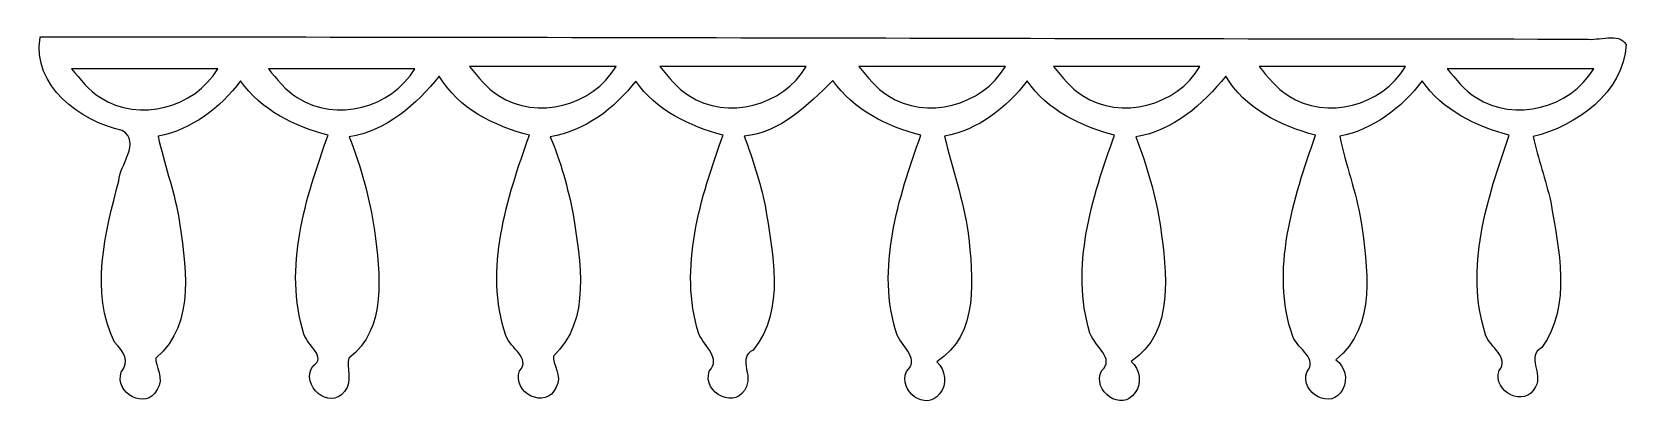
# Model space of a CAD drawing. Header units: centimetres. Extents: x -6.7 to 4.4, y 1.5 to 4.2.
import ezdxf

# ---------------------------------------------------------------- set-up
doc = ezdxf.new("R2010")
doc.units = ezdxf.units.CM
doc.header["$MEASUREMENT"] = 0
doc.layers.add('Layer 1', color=7, linetype='Continuous')

msp = doc.modelspace()

# ---------------------------------------------------------------- linework, layer by layer
at = {"layer": 'Layer 1', "color": 136}
for points, knots in [([(-6.59797, 4.14168), (-6.65614, 3.805), (-6.31832, 3.55805), (-6.02664, 3.49345), (-6.02664, 3.49345), (-5.89074, 3.41343), (-6.0486, 3.24859), (-6.04979, 3.14453), (-6.04979, 3.14453), (-6.14734, 2.7857), (-6.25121, 2.36789), (-6.08038, 2.02005), (-6.08038, 2.02005), (-6.0171, 1.95367), (-5.97086, 1.88751), (-6.03325, 1.81334), (-6.03325, 1.81334), (-6.08435, 1.66735), (-5.85893, 1.54131), (-5.78438, 1.6918), (-5.78438, 1.6918), (-5.72886, 1.76272), (-5.80083, 1.8612), (-5.79158, 1.91076), (-5.79158, 1.91076), (-5.50355, 2.15294), (-5.58994, 2.57553), (-5.6339, 2.90061), (-5.6339, 2.90061), (-5.67016, 3.08704), (-5.73637, 3.26713), (-5.77611, 3.45375), (-5.77611, 3.45375), (-5.54234, 3.50031), (-5.34427, 3.65131), (-5.20229, 3.83905), (-5.20229, 3.83905), (-5.05988, 3.63555), (-4.82807, 3.52233), (-4.59292, 3.46202), (-4.59292, 3.46202), (-4.74903, 3.02475), (-4.90708, 2.53861), (-4.76077, 2.07709), (-4.76077, 2.07709), (-4.73463, 1.99284), (-4.59999, 1.92152), (-4.69793, 1.85467), (-4.69793, 1.85467), (-4.7907, 1.72256), (-4.58384, 1.53913), (-4.478, 1.67773), (-4.478, 1.67773), (-4.41746, 1.74565), (-4.46928, 1.85228), (-4.44885, 1.90977), (-4.44885, 1.90977), (-4.17719, 2.11086), (-4.23341, 2.50444), (-4.26882, 2.79807), (-4.26882, 2.79807), (-4.30289, 3.02104), (-4.36141, 3.24), (-4.44576, 3.45043), (-4.44576, 3.45043), (-4.18468, 3.49075), (-3.97834, 3.67411), (-3.8182, 3.87294), (-3.8182, 3.87294), (-3.68445, 3.64634), (-3.43579, 3.52491), (-3.19064, 3.46201), (-3.19064, 3.46201), (-3.34678, 3.02327), (-3.50967, 2.52786), (-3.35435, 2.06716), (-3.35435, 2.06716), (-3.32293, 1.97645), (-3.17841, 1.91218), (-3.25844, 1.82159), (-3.25844, 1.82159), (-3.31551, 1.66828), (-3.07255, 1.54549), (-3.00461, 1.70749), (-3.00461, 1.70749), (-2.95626, 1.78197), (-3.03335, 1.87337), (-3.02346, 1.92415), (-3.02346, 1.92415), (-2.75655, 2.17296), (-2.83612, 2.58724), (-2.88637, 2.90969), (-2.88637, 2.90969), (-2.92079, 3.09502), (-2.97316, 3.27677), (-3.04512, 3.45043), (-3.04512, 3.45043), (-2.80216, 3.49038), (-2.59836, 3.64625), (-2.44981, 3.83821), (-2.44981, 3.83821), (-2.30768, 3.63498), (-2.07595, 3.52232), (-1.84127, 3.46201), (-1.84127, 3.46201), (-1.99792, 3.02602), (-2.15441, 2.53969), (-2.01077, 2.07874), (-2.01077, 2.07874), (-1.96949, 1.98943), (-1.85228, 1.9092), (-1.93718, 1.81994), (-1.93718, 1.81994), (-1.99173, 1.66305), (-1.73961, 1.54491), (-1.67921, 1.71328), (-1.67921, 1.71328), (-1.63766, 1.80652), (-1.74106, 1.90947), (-1.63125, 1.96629), (-1.63125, 1.96629), (-1.40322, 2.24616), (-1.49689, 2.64694), (-1.54857, 2.97171), (-1.54857, 2.97171), (-1.58405, 3.13673), (-1.63379, 3.29657), (-1.69409, 3.45375), (-1.69409, 3.45375), (-1.44047, 3.48115), (-1.24972, 3.67088), (-1.07645, 3.84236), (-1.07645, 3.84236), (-0.93312, 3.63745), (-0.70086, 3.52178), (-0.46377, 3.46202), (-0.46377, 3.46202), (-0.61969, 3.02391), (-0.78132, 2.53246), (-0.62913, 2.07048), (-0.62913, 2.07048), (-0.58149, 1.98161), (-0.47334, 1.90148), (-0.56381, 1.81665), (-0.56381, 1.81665), (-0.62217, 1.68238), (-0.43012, 1.53531), (-0.33313, 1.66121), (-0.33313, 1.66121), (-0.27798, 1.72642), (-0.29094, 1.82818), (-0.35297, 1.88528), (-0.35297, 1.88528), (-0.05295, 2.0709), (-0.10083, 2.47927), (-0.13422, 2.78047), (-0.13422, 2.78047), (-0.16744, 3.00874), (-0.24489, 3.2289), (-0.2984, 3.45376), (-0.2984, 3.45376), (-0.06424, 3.49987), (0.13411, 3.65113), (0.27624, 3.83906), (0.27624, 3.83906), (0.41865, 3.63556), (0.65046, 3.52234), (0.88561, 3.46203), (0.88561, 3.46203), (0.72978, 3.02885), (0.57368, 2.54298), (0.71446, 2.08372), (0.71446, 2.08372), (0.74816, 1.98811), (0.89276, 1.90877), (0.79466, 1.82244), (0.79466, 1.82244), (0.72447, 1.68253), (0.93858, 1.52745), (1.02948, 1.67113), (1.02948, 1.67113), (1.07898, 1.73641), (1.06009, 1.83289), (1.00137, 1.88693), (1.00137, 1.88693), (1.30842, 2.09006), (1.24748, 2.51209), (1.20563, 2.82505), (1.20563, 2.82505), (1.17092, 3.04017), (1.11363, 3.24804), (1.03279, 3.45045), (1.03279, 3.45045), (1.29387, 3.49077), (1.50021, 3.67413), (1.66035, 3.87296), (1.66035, 3.87296), (1.79255, 3.64699), (2.04051, 3.52787), (2.28543, 3.4612), (2.28543, 3.4612), (2.1322, 3.01815), (1.9671, 2.5213), (2.12668, 2.06056), (2.12668, 2.06056), (2.16466, 1.96936), (2.30736, 1.90729), (2.22425, 1.81334), (2.22425, 1.81334), (2.17268, 1.66599), (2.40311, 1.54082), (2.4756, 1.69428), (2.4756, 1.69428), (2.51405, 1.76307), (2.49072, 1.85193), (2.42764, 1.89851), (2.42764, 1.89851), (2.71637, 2.12769), (2.64601, 2.54942), (2.6021, 2.87003), (2.6021, 2.87003), (2.56684, 3.0677), (2.49684, 3.25651), (2.4541, 3.45377), (2.4541, 3.45377), (2.68787, 3.50033), (2.88594, 3.65133), (3.02792, 3.83907), (3.02792, 3.83907), (3.17012, 3.63579), (3.40093, 3.52322), (3.63563, 3.46204), (3.63563, 3.46204), (3.48235, 3.0243), (3.32051, 2.53115), (3.47027, 2.07298), (3.47027, 2.07298), (3.50174, 1.98248), (3.63938, 1.91566), (3.56453, 1.82411), (3.56453, 1.82411), (3.51471, 1.67532), (3.74877, 1.55863), (3.81754, 1.71001), (3.81754, 1.71001), (3.87425, 1.80738), (3.74912, 1.91923), (3.86219, 1.98369), (3.86219, 1.98369), (4.07458, 2.27852), (3.9786, 2.66937), (3.92455, 2.99828), (3.92455, 2.99828), (3.88772, 3.15116), (3.83674, 3.29871), (3.80101, 3.45213), (3.80101, 3.45213), (4.10226, 3.52458), (4.43016, 3.75635), (4.44924, 4.09292), (4.44924, 4.09292), (4.39789, 4.18043), (4.25435, 4.11642), (4.17143, 4.13097), (4.17143, 4.13097), (0.58164, 4.13185), (-3.00814, 4.14694), (-6.59794, 4.14584), (-6.59794, 4.14584), (-6.59794, 4.14584), (-6.59794, 4.14171), (-6.59794, 4.14171), (-6.59794, 4.14171), (-6.59794, 4.14171), (-6.59797, 4.14168), (-6.59797, 4.14168)], [0, 0, 0, 0, 0.01428571, 0.01428571, 0.01428571, 0.01428571, 0.02857143, 0.02857143, 0.02857143, 0.02857143, 0.04285714, 0.04285714, 0.04285714, 0.04285714, 0.05714286, 0.05714286, 0.05714286, 0.05714286, 0.07142857, 0.07142857, 0.07142857, 0.07142857, 0.08571429, 0.08571429, 0.08571429, 0.08571429, 0.1, 0.1, 0.1, 0.1, 0.11428571, 0.11428571, 0.11428571, 0.11428571, 0.12857143, 0.12857143, 0.12857143, 0.12857143, 0.14285714, 0.14285714, 0.14285714, 0.14285714, 0.15714286, 0.15714286, 0.15714286, 0.15714286, 0.17142857, 0.17142857, 0.17142857, 0.17142857, 0.18571429, 0.18571429, 0.18571429, 0.18571429, 0.2, 0.2, 0.2, 0.2, 0.21428571, 0.21428571, 0.21428571, 0.21428571, 0.22857143, 0.22857143, 0.22857143, 0.22857143, 0.24285714, 0.24285714, 0.24285714, 0.24285714, 0.25714286, 0.25714286, 0.25714286, 0.25714286, 0.27142857, 0.27142857, 0.27142857, 0.27142857, 0.28571429, 0.28571429, 0.28571429, 0.28571429, 0.3, 0.3, 0.3, 0.3, 0.31428571, 0.31428571, 0.31428571, 0.31428571, 0.32857143, 0.32857143, 0.32857143, 0.32857143, 0.34285714, 0.34285714, 0.34285714, 0.34285714, 0.35714286, 0.35714286, 0.35714286, 0.35714286, 0.37142857, 0.37142857, 0.37142857, 0.37142857, 0.38571429, 0.38571429, 0.38571429, 0.38571429, 0.4, 0.4, 0.4, 0.4, 0.41428571, 0.41428571, 0.41428571, 0.41428571, 0.42857143, 0.42857143, 0.42857143, 0.42857143, 0.44285714, 0.44285714, 0.44285714, 0.44285714, 0.45714286, 0.45714286, 0.45714286, 0.45714286, 0.47142857, 0.47142857, 0.47142857, 0.47142857, 0.48571429, 0.48571429, 0.48571429, 0.48571429, 0.5, 0.5, 0.5, 0.5, 0.51428571, 0.51428571, 0.51428571, 0.51428571, 0.52857143, 0.52857143, 0.52857143, 0.52857143, 0.54285714, 0.54285714, 0.54285714, 0.54285714, 0.55714286, 0.55714286, 0.55714286, 0.55714286, 0.57142857, 0.57142857, 0.57142857, 0.57142857, 0.58571429, 0.58571429, 0.58571429, 0.58571429, 0.6, 0.6, 0.6, 0.6, 0.61428571, 0.61428571, 0.61428571, 0.61428571, 0.62857143, 0.62857143, 0.62857143, 0.62857143, 0.64285714, 0.64285714, 0.64285714, 0.64285714, 0.65714286, 0.65714286, 0.65714286, 0.65714286, 0.67142857, 0.67142857, 0.67142857, 0.67142857, 0.68571429, 0.68571429, 0.68571429, 0.68571429, 0.7, 0.7, 0.7, 0.7, 0.71428571, 0.71428571, 0.71428571, 0.71428571, 0.72857143, 0.72857143, 0.72857143, 0.72857143, 0.74285714, 0.74285714, 0.74285714, 0.74285714, 0.75714286, 0.75714286, 0.75714286, 0.75714286, 0.77142857, 0.77142857, 0.77142857, 0.77142857, 0.78571429, 0.78571429, 0.78571429, 0.78571429, 0.8, 0.8, 0.8, 0.8, 0.81428571, 0.81428571, 0.81428571, 0.81428571, 0.82857143, 0.82857143, 0.82857143, 0.82857143, 0.84285714, 0.84285714, 0.84285714, 0.84285714, 0.85714286, 0.85714286, 0.85714286, 0.85714286, 0.87142857, 0.87142857, 0.87142857, 0.87142857, 0.88571429, 0.88571429, 0.88571429, 0.88571429, 0.9, 0.9, 0.9, 0.9, 0.91428571, 0.91428571, 0.91428571, 0.91428571, 0.92857143, 0.92857143, 0.92857143, 0.92857143, 0.94285714, 0.94285714, 0.94285714, 0.94285714, 0.95714286, 0.95714286, 0.95714286, 0.95714286, 0.97142857, 0.97142857, 0.97142857, 0.97142857, 1, 1, 1, 1]), ([(-6.26641, 3.92423), (-5.96434, 3.92423), (-5.66228, 3.92423), (-5.36021, 3.92423), (-5.36021, 3.92423), (-5.52513, 3.65062), (-5.9085, 3.54822), (-6.17876, 3.72331), (-6.17876, 3.72331), (-6.26077, 3.77398), (-6.31963, 3.85122), (-6.3805, 3.92423), (-6.3805, 3.92423), (-6.34247, 3.92423), (-6.30443, 3.92423), (-6.2664, 3.92423), (-6.2664, 3.92423), (-6.2664, 3.92423), (-6.26641, 3.92423), (-6.26641, 3.92423)], [0, 0, 0, 0, 0.16666667, 0.16666667, 0.16666667, 0.16666667, 0.33333333, 0.33333333, 0.33333333, 0.33333333, 0.5, 0.5, 0.5, 0.5, 0.66666667, 0.66666667, 0.66666667, 0.66666667, 1, 1, 1, 1]), ([(-4.89471, 3.92423), (-4.59264, 3.92423), (-4.29058, 3.92423), (-3.98851, 3.92423), (-3.98851, 3.92423), (-4.15343, 3.65062), (-4.5368, 3.54822), (-4.80706, 3.72331), (-4.80706, 3.72331), (-4.88907, 3.77398), (-4.94793, 3.85122), (-5.0088, 3.92423), (-5.0088, 3.92423), (-4.97077, 3.92423), (-4.93273, 3.92423), (-4.8947, 3.92423), (-4.8947, 3.92423), (-4.8947, 3.92423), (-4.89471, 3.92423), (-4.89471, 3.92423)], [0, 0, 0, 0, 0.16666667, 0.16666667, 0.16666667, 0.16666667, 0.33333333, 0.33333333, 0.33333333, 0.33333333, 0.5, 0.5, 0.5, 0.5, 0.66666667, 0.66666667, 0.66666667, 0.66666667, 1, 1, 1, 1]), ([(-3.49325, 3.93911), (-3.19118, 3.93911), (-2.88912, 3.93911), (-2.58705, 3.93911), (-2.58705, 3.93911), (-2.75197, 3.6655), (-3.13534, 3.5631), (-3.4056, 3.73819), (-3.4056, 3.73819), (-3.48761, 3.78886), (-3.54647, 3.8661), (-3.60734, 3.93911), (-3.60734, 3.93911), (-3.56931, 3.93911), (-3.53127, 3.93911), (-3.49324, 3.93911), (-3.49324, 3.93911), (-3.49324, 3.93911), (-3.49325, 3.93911), (-3.49325, 3.93911)], [0, 0, 0, 0, 0.16666667, 0.16666667, 0.16666667, 0.16666667, 0.33333333, 0.33333333, 0.33333333, 0.33333333, 0.5, 0.5, 0.5, 0.5, 0.66666667, 0.66666667, 0.66666667, 0.66666667, 1, 1, 1, 1]), ([(-2.16785, 3.93911), (-1.86578, 3.93911), (-1.56372, 3.93911), (-1.26165, 3.93911), (-1.26165, 3.93911), (-1.42657, 3.6655), (-1.80994, 3.5631), (-2.0802, 3.73819), (-2.0802, 3.73819), (-2.16221, 3.78886), (-2.22107, 3.8661), (-2.28194, 3.93911), (-2.28194, 3.93911), (-2.24391, 3.93911), (-2.20587, 3.93911), (-2.16784, 3.93911), (-2.16784, 3.93911), (-2.16784, 3.93911), (-2.16785, 3.93911), (-2.16785, 3.93911)], [0, 0, 0, 0, 0.16666667, 0.16666667, 0.16666667, 0.16666667, 0.33333333, 0.33333333, 0.33333333, 0.33333333, 0.5, 0.5, 0.5, 0.5, 0.66666667, 0.66666667, 0.66666667, 0.66666667, 1, 1, 1, 1]), ([(-0.78127, 3.93911), (-0.4792, 3.93911), (-0.17714, 3.93911), (0.12493, 3.93911), (0.12493, 3.93911), (-0.03999, 3.6655), (-0.42336, 3.5631), (-0.69362, 3.73819), (-0.69362, 3.73819), (-0.77563, 3.78886), (-0.83449, 3.8661), (-0.89536, 3.93911), (-0.89536, 3.93911), (-0.85733, 3.93911), (-0.81929, 3.93911), (-0.78126, 3.93911), (-0.78126, 3.93911), (-0.78126, 3.93911), (-0.78127, 3.93911), (-0.78127, 3.93911)], [0, 0, 0, 0, 0.16666667, 0.16666667, 0.16666667, 0.16666667, 0.33333333, 0.33333333, 0.33333333, 0.33333333, 0.5, 0.5, 0.5, 0.5, 0.66666667, 0.66666667, 0.66666667, 0.66666667, 1, 1, 1, 1]), ([(0.57472, 3.93911), (0.87679, 3.93911), (1.17885, 3.93911), (1.48092, 3.93911), (1.48092, 3.93911), (1.316, 3.6655), (0.93263, 3.5631), (0.66237, 3.73819), (0.66237, 3.73819), (0.58036, 3.78886), (0.5215, 3.8661), (0.46063, 3.93911), (0.46063, 3.93911), (0.49866, 3.93911), (0.5367, 3.93911), (0.57473, 3.93911), (0.57473, 3.93911), (0.57473, 3.93911), (0.57472, 3.93911), (0.57472, 3.93911)], [0, 0, 0, 0, 0.16666667, 0.16666667, 0.16666667, 0.16666667, 0.33333333, 0.33333333, 0.33333333, 0.33333333, 0.5, 0.5, 0.5, 0.5, 0.66666667, 0.66666667, 0.66666667, 0.66666667, 1, 1, 1, 1]), ([(2.00678, 3.93911), (2.30885, 3.93911), (2.61091, 3.93911), (2.91298, 3.93911), (2.91298, 3.93911), (2.74806, 3.6655), (2.36469, 3.5631), (2.09443, 3.73819), (2.09443, 3.73819), (2.01242, 3.78886), (1.95356, 3.8661), (1.89269, 3.93911), (1.89269, 3.93911), (1.93072, 3.93911), (1.96876, 3.93911), (2.00679, 3.93911), (2.00679, 3.93911), (2.00679, 3.93911), (2.00678, 3.93911), (2.00678, 3.93911)], [0, 0, 0, 0, 0.16666667, 0.16666667, 0.16666667, 0.16666667, 0.33333333, 0.33333333, 0.33333333, 0.33333333, 0.5, 0.5, 0.5, 0.5, 0.66666667, 0.66666667, 0.66666667, 0.66666667, 1, 1, 1, 1]), ([(3.3173, 3.92423), (3.61937, 3.92423), (3.92143, 3.92423), (4.2235, 3.92423), (4.2235, 3.92423), (4.05858, 3.65062), (3.67521, 3.54822), (3.40495, 3.72331), (3.40495, 3.72331), (3.32294, 3.77398), (3.26408, 3.85122), (3.20321, 3.92423), (3.20321, 3.92423), (3.24124, 3.92423), (3.27928, 3.92423), (3.31731, 3.92423), (3.31731, 3.92423), (3.31731, 3.92423), (3.3173, 3.92423), (3.3173, 3.92423)], [0, 0, 0, 0, 0.16666667, 0.16666667, 0.16666667, 0.16666667, 0.33333333, 0.33333333, 0.33333333, 0.33333333, 0.5, 0.5, 0.5, 0.5, 0.66666667, 0.66666667, 0.66666667, 0.66666667, 1, 1, 1, 1])]:
    msp.add_open_spline(points, degree=3, knots=knots, dxfattribs=at)

doc.saveas('drawing.dxf')
